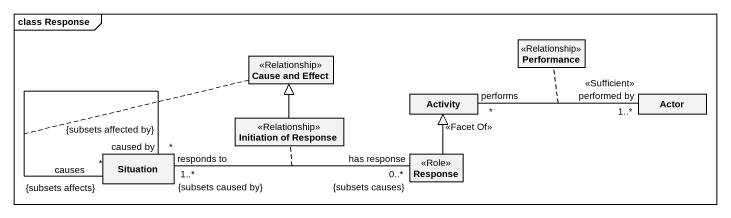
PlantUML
@startuml
mainframe class Response
hide circle
hide empty members
class Performance <<Relationship>>
class "Cause and Effect" as Cause_and_Effect <<Relationship>>
class "Initiation of Response" as Initiation_of_Response <<Relationship>>
class Activity
class "Actor" as Actor_
class Situation
class Response <<Role>>
Initiation_of_Response -up-|> Cause_and_Effect
Actor_ "performed by\n<<Sufficient>>\n1..*" -left- "performs\n*" Activity
(Actor_, Activity) .. Performance
Situation "causes\n*\n{subsets affects}" -- "caused by\n*\n{subsets affected by}" Situation
(Situation, Situation) .. Cause_and_Effect
Situation "1..*\n{subsets caused by}\nresponds to" -right- "0..*\nhas response\n{subsets causes}" Response
(Situation, Response) .. Initiation_of_Response
Response -up-|> Activity : <<Facet Of>>
@enduml
